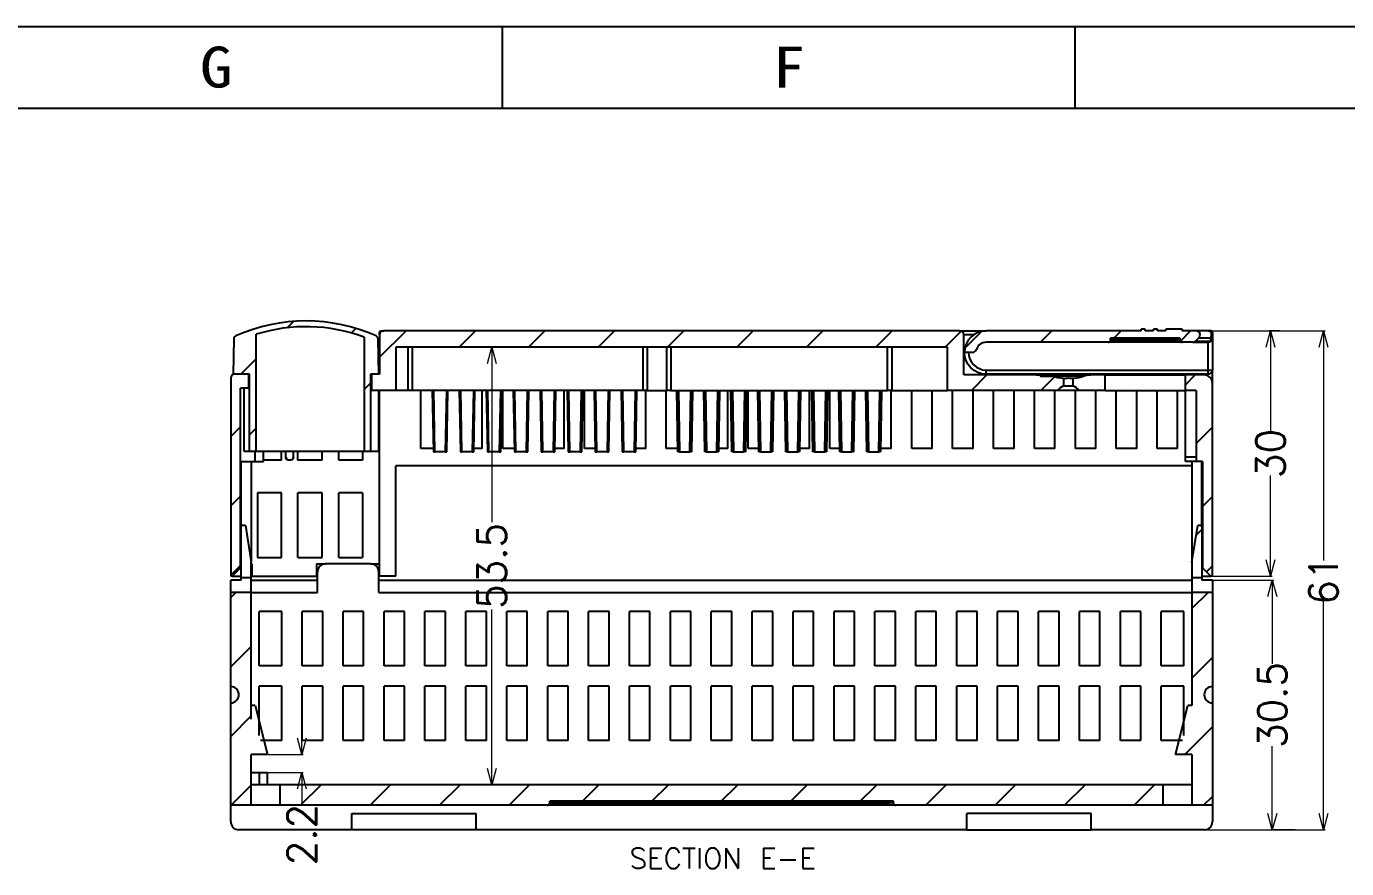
# Model space of a CAD drawing. Header units: millimetres. Extents: x 962 to 1853, y 401 to 821.
# Drawn here: x 1375.2 to 1536.5, y 717.8 to 820.8 of the extents above; entities that cross this region are included whole.
import ezdxf
from ezdxf.enums import TextEntityAlignment as Align

# ---------------------------------------------------------------- set-up
doc = ezdxf.new("R2010")
doc.units = ezdxf.units.MM
for name, color, linetype, true_color in [('1', 7, 'Continuous', 0xffffff), ('3', 7, 'Continuous', 0xffffff), ('4', 7, 'Continuous', 0xffffff), ('5', 7, 'Continuous', 0xffffff), ('6', 7, 'Continuous', 0xffffff), ('8', 7, 'Continuous', 0xffffff), ('9', 7, 'Continuous', 0xffffff)]:
    doc.layers.add(name, color=color, linetype=linetype, true_color=true_color)
doc.layers.add('hatch', color=56, linetype='Continuous', lineweight=9)
doc.styles.get("Standard").update_dxf_attribs({"font": 'txt', "bigfont": 'gbcbig.shx'})
doc.styles.add('TEXTSTYLE_0', font='txt', dxfattribs={"width": 0.8})
doc.dimstyles.get("Standard").update_dxf_attribs({"dimtxt": 3.5, "dimasz": 2, "dimexe": 0.18, "dimexo": 0.0625, "dimgap": 0.09, "dimtad": 0, "dimdsep": 46, "dimtxsty": 'Standard', "dimblk": 'OPEN30', "dimcen": 0.09, "dimclrd": 3, "dimclre": 3, "dimclrt": 6, "dimazin": 2, "dimtfac": 1, "dimtofl": 0, "dimtmove": 0, "dimatfit": 3, "dimldrblk": 'OPEN30', "dimfxl": 1, "dimtolj": 1, "dimtzin": 0, "dimlwd": 0, "dimlwe": 0, "dimarcsym": 0})

# ---------------------------------------------------------------- blocks, each defined once
blk = doc.blocks.new('_Open30')
at = {"color": 0, "linetype": 'ByBlock', "lineweight": -2}
for p, q in [((-1, 0.268), (0, 0)), ((0, 0), (-1, -0.268)), ((0, 0), (-1, 0))]:
    blk.add_line(p, q, dxfattribs=at)
blk = doc.blocks.new('*D92')
at = {"color": 3, "lineweight": 0}
for p, q in [((1518.93, 783.58), (1533.91, 783.58)), ((1533.73, 781.58), (1533.73, 755.5)), ((1533.73, 724.58), (1533.73, 750.66)), ((1517.61, 722.58), (1533.91, 722.58))]:
    blk.add_line(p, q, dxfattribs=at)
at = {"layer": 'Defpoints', "color": 0}
for p in [(1518.87, 783.58), (1533.73, 783.58), (1517.55, 722.58)]:
    blk.add_point(p, dxfattribs=at)
at = {"color": 3, "lineweight": 0, "xscale": 2, "yscale": 2, "zscale": 2}
for p, rotation in [((1533.73, 783.58), 90), ((1533.73, 722.58), 270)]:
    blk.add_blockref('_Open30', p, dxfattribs=dict(at, rotation=rotation))
at = {"color": 6, "insert": (1533.73, 753.08), "char_height": 3.5, "attachment_point": 5, "rotation": 90}
blk.add_mtext('\\A1;61', dxfattribs=at)
blk = doc.blocks.new('*D93')
at = {"color": 3, "lineweight": 0}
for p, q in [((1528.37, 783.58), (1527.07, 783.58)), ((1527.25, 781.58), (1527.25, 771.3)), ((1527.25, 755.58), (1527.25, 765.87)), ((1520.2, 753.58), (1527.43, 753.58))]:
    blk.add_line(p, q, dxfattribs=at)
at = {"layer": 'Defpoints', "color": 0}
for p in [(1527.25, 783.58), (1528.43, 783.58), (1520.14, 753.58)]:
    blk.add_point(p, dxfattribs=at)
at = {"color": 3, "lineweight": 0, "xscale": 2, "yscale": 2, "zscale": 2}
for p, rotation in [((1527.25, 783.58), 90), ((1527.25, 753.58), 270)]:
    blk.add_blockref('_Open30', p, dxfattribs=dict(at, rotation=rotation))
at = {"color": 6, "insert": (1527.25, 768.58), "char_height": 3.5, "attachment_point": 5, "rotation": 90}
blk.add_mtext('\\A1;30', dxfattribs=at)
blk = doc.blocks.new('*D94')
at = {"color": 3, "lineweight": 0}
for p, q in [((1520.2, 753.08), (1527.64, 753.08)), ((1527.46, 751.08), (1527.46, 742.88)), ((1527.46, 724.58), (1527.46, 732.78)), ((1530.24, 722.58), (1527.28, 722.58))]:
    blk.add_line(p, q, dxfattribs=at)
at = {"layer": 'Defpoints', "color": 0}
for p in [(1520.14, 753.08), (1527.46, 722.58), (1530.3, 722.58)]:
    blk.add_point(p, dxfattribs=at)
at = {"color": 3, "lineweight": 0, "xscale": 2, "yscale": 2, "zscale": 2}
for p, rotation in [((1527.46, 753.08), 90), ((1527.46, 722.58), 270)]:
    blk.add_blockref('_Open30', p, dxfattribs=dict(at, rotation=rotation))
at = {"color": 6, "insert": (1527.46, 737.83), "char_height": 3.5, "attachment_point": 5, "rotation": 90}
blk.add_mtext('\\A1;30.5', dxfattribs=at)
blk = doc.blocks.new('*D95')
at = {"color": 3, "lineweight": 0}
for p, q in [((1408.82, 733.78), (1408.82, 735.78)), ((1404.7, 731.78), (1409, 731.78)), ((1404.7, 729.58), (1409, 729.58)), ((1408.82, 727.58), (1408.82, 725.58))]:
    blk.add_line(p, q, dxfattribs=at)
at = {"layer": 'Defpoints', "color": 0}
for p in [(1404.64, 731.78), (1404.64, 729.58), (1408.82, 729.58)]:
    blk.add_point(p, dxfattribs=at)
at = {"color": 3, "lineweight": 0, "xscale": 2, "yscale": 2, "zscale": 2}
for p, rotation in [((1408.82, 731.78), 270), ((1408.82, 729.58), 90)]:
    blk.add_blockref('_Open30', p, dxfattribs=dict(at, rotation=rotation))
at = {"color": 6, "insert": (1408.82, 721.99), "char_height": 3.5, "attachment_point": 5, "rotation": 90}
blk.add_mtext('\\A1;2.2', dxfattribs=at)
blk = doc.blocks.new('*D146')
at = {"color": 3, "lineweight": 0}
for p, q in [((1430.4, 781.58), (1432.25, 781.58)), ((1432.07, 779.58), (1432.07, 760.17)), ((1432.07, 730.08), (1432.07, 749.49)), ((1430.4, 728.08), (1432.25, 728.08))]:
    blk.add_line(p, q, dxfattribs=at)
at = {"layer": 'Defpoints', "color": 0}
for p in [(1430.34, 781.58), (1432.07, 781.58), (1430.34, 728.08)]:
    blk.add_point(p, dxfattribs=at)
at = {"color": 3, "lineweight": 0, "xscale": 2, "yscale": 2, "zscale": 2}
for p, rotation in [((1432.07, 781.58), 90), ((1432.07, 728.08), 270)]:
    blk.add_blockref('_Open30', p, dxfattribs=dict(at, rotation=rotation))
at = {"color": 6, "insert": (1432.07, 754.83), "char_height": 3.5, "attachment_point": 5, "rotation": 90}
blk.add_mtext('\\A1;53.5', dxfattribs=at)
blk = doc.blocks.new('SUN_6HWZ35TKK40GSGJE8VEUYAXIAKM')
at = {"color": 7, "linetype": 'Continuous'}
for p, q in [((-594, 420), (0, 420)), ((-420, 410), (-420, 420)), ((-350, 410), (-350, 420)), ((-584, 410), (-10, 410))]:
    blk.add_line(p, q, dxfattribs=at)
at = {"color": 2, "linetype": 'Continuous', "style": 'TEXTSTYLE_0', "width": 1.2}
for s, p, p2 in [('G', (-456.99, 412.53), (-452.99, 412.53)), ('F', (-386.99, 412.53), (-382.99, 412.53))]:
    blk.add_text(s, height=5, dxfattribs=at).set_placement(p, p2, align=Align.FIT)

msp = doc.modelspace()

# ---------------------------------------------------------------- linework, layer by layer
at = {"color": 7}
for p, q in [((1407.031, 783.95), (1407.807, 784.725)), ((1414.883, 783.314), (1415.448, 783.878)), ((1418.336, 780.347), (1421.573, 783.581)), ((1428.06, 781.581), (1430.062, 783.581)), ((1436.55, 781.581), (1438.552, 783.581)), ((1445.039, 781.581), (1447.041, 783.581)), ((1453.529, 781.581), (1455.531, 783.581)), ((1462.018, 781.581), (1464.02, 783.581)), ((1470.508, 781.581), (1472.51, 783.581)), ((1478.997, 781.581), (1480.999, 783.581)), ((1487.487, 781.581), (1489.444, 783.535)), ((1489.887, 781.451), (1491.968, 783.53)), ((1499.107, 782.181), (1500.509, 783.581)), ((1508.088, 782.671), (1508.998, 783.581)), ((1516.23, 782.324), (1517.555, 783.648)), ((1401.356, 778.281), (1403.236, 780.159)), ((1490.671, 776.281), (1492.573, 778.181)), ((1499.161, 776.281), (1500.845, 777.964)), ((1516.836, 776.976), (1518.042, 778.181)), ((1416.436, 776.384), (1417.236, 777.183)), ((1400.194, 770.705), (1401.336, 771.845)), ((1402.436, 770.879), (1403.236, 771.678)), ((1518.136, 769.794), (1520.136, 771.792)), ((1400.264, 762.293), (1401.336, 763.364)), ((1518.936, 762.112), (1520.136, 763.311)), ((1518.153, 758.608), (1518.836, 759.289)), ((1400.333, 753.881), (1401.336, 754.883)), ((1519.454, 754.149), (1520.136, 754.83)), ((1402.557, 753.381), (1402.636, 753.459)), ((1400.136, 750.962), (1400.755, 751.581)), ((1517.636, 749.61), (1519.609, 751.581)), ((1400.136, 742.481), (1402.636, 744.978)), ((1517.636, 741.129), (1520.136, 743.626)), ((1400.136, 733.999), (1402.636, 736.497)), ((1516.768, 731.781), (1520.136, 735.145)), ((1400.198, 725.581), (1402.636, 728.016)), ((1408.687, 725.581), (1411.19, 728.081)), ((1417.177, 725.581), (1419.679, 728.081)), ((1425.667, 725.581), (1428.169, 728.081)), ((1434.156, 725.581), (1436.659, 728.081)), ((1443.127, 726.062), (1445.148, 728.081)), ((1451.576, 726.021), (1453.638, 728.081)), ((1460.026, 725.981), (1462.127, 728.081)), ((1468.475, 725.941), (1470.617, 728.081)), ((1476.924, 725.901), (1479.106, 728.081)), ((1485.093, 725.581), (1487.596, 728.081)), ((1493.583, 725.581), (1496.085, 728.081)), ((1502.072, 725.581), (1504.575, 728.081)), ((1510.562, 725.581), (1513.064, 728.081)), ((1519.051, 725.581), (1520.136, 726.664))]:
    msp.add_line(p, q, dxfattribs=at)
at = {"layer": '1', "color": 172}
for p, q in [((1499.774, 778.181), (1499.774, 778.181)), ((1500.604, 778.03), (1500.607, 778.032)), ((1504.467, 778.03), (1504.467, 778.03)), ((1505.297, 778.181), (1505.297, 778.181))]:
    msp.add_line(p, q, dxfattribs=at)
at = {"layer": '3', "color": 163}
for p, q in [((1424.776, 776.28), (1424.907, 768.781)), ((1425.107, 768.781), (1424.976, 776.28)), ((1426.496, 776.28), (1426.365, 768.781)), ((1426.565, 768.781), (1426.696, 776.28)), ((1428.076, 776.28), (1428.207, 768.781)), ((1428.407, 768.781), (1428.276, 776.28)), ((1429.796, 776.28), (1429.665, 768.781)), ((1429.865, 768.781), (1429.996, 776.28)), ((1431.376, 776.28), (1431.507, 768.781)), ((1431.707, 768.781), (1431.576, 776.28)), ((1433.096, 776.28), (1432.965, 768.781)), ((1433.165, 768.781), (1433.296, 776.28)), ((1434.676, 776.28), (1434.807, 768.781)), ((1435.007, 768.781), (1434.876, 776.28)), ((1436.396, 776.28), (1436.265, 768.781)), ((1436.465, 768.781), (1436.596, 776.28)), ((1437.976, 776.28), (1438.107, 768.781)), ((1438.307, 768.781), (1438.176, 776.28)), ((1439.696, 776.28), (1439.565, 768.781)), ((1439.765, 768.781), (1439.896, 776.28)), ((1441.276, 776.28), (1441.407, 768.781)), ((1441.607, 768.781), (1441.476, 776.28)), ((1442.996, 776.28), (1442.865, 768.781)), ((1443.065, 768.781), (1443.196, 776.28)), ((1444.576, 776.28), (1444.707, 768.781)), ((1444.907, 768.781), (1444.776, 776.28)), ((1446.296, 776.28), (1446.165, 768.781)), ((1446.365, 768.781), (1446.496, 776.28)), ((1447.876, 776.28), (1448.007, 768.781)), ((1448.207, 768.781), (1448.076, 776.28)), ((1449.596, 776.28), (1449.465, 768.781)), ((1449.665, 768.781), (1449.796, 776.28)), ((1424.907, 768.781), (1425.107, 768.781)), ((1426.365, 768.781), (1425.107, 768.781)), ((1426.365, 768.781), (1426.565, 768.781)), ((1428.207, 768.781), (1428.407, 768.781)), ((1429.665, 768.781), (1428.407, 768.781)), ((1429.665, 768.781), (1429.865, 768.781)), ((1431.507, 768.781), (1431.707, 768.781)), ((1432.965, 768.781), (1431.707, 768.781)), ((1432.965, 768.781), (1433.165, 768.781)), ((1434.807, 768.781), (1435.007, 768.781)), ((1436.265, 768.781), (1435.007, 768.781)), ((1436.265, 768.781), (1436.465, 768.781)), ((1438.107, 768.781), (1438.307, 768.781)), ((1439.565, 768.781), (1438.307, 768.781)), ((1439.565, 768.781), (1439.765, 768.781)), ((1441.407, 768.781), (1441.607, 768.781)), ((1442.865, 768.781), (1441.607, 768.781)), ((1442.865, 768.781), (1443.065, 768.781)), ((1444.707, 768.781), (1444.907, 768.781)), ((1446.165, 768.781), (1444.907, 768.781)), ((1446.165, 768.781), (1446.365, 768.781)), ((1448.007, 768.781), (1448.207, 768.781)), ((1449.465, 768.781), (1448.207, 768.781)), ((1449.465, 768.781), (1449.665, 768.781))]:
    msp.add_line(p, q, dxfattribs=at)
at = {"layer": '3', "color": 7}
for p, q in [((1454.807, 768.781), (1454.676, 776.28)), ((1454.876, 776.28), (1455.007, 768.781)), ((1456.265, 768.781), (1456.396, 776.28)), ((1456.596, 776.28), (1456.465, 768.781)), ((1458.107, 768.781), (1457.976, 776.28)), ((1458.176, 776.28), (1458.307, 768.781)), ((1459.565, 768.781), (1459.696, 776.28)), ((1459.896, 776.28), (1459.765, 768.781)), ((1461.407, 768.781), (1461.276, 776.28)), ((1461.476, 776.28), (1461.607, 768.781)), ((1462.865, 768.781), (1462.996, 776.28)), ((1463.196, 776.28), (1463.065, 768.781)), ((1464.707, 768.781), (1464.576, 776.28)), ((1464.776, 776.28), (1464.907, 768.781)), ((1466.165, 768.781), (1466.296, 776.28)), ((1466.496, 776.28), (1466.365, 768.781)), ((1468.007, 768.781), (1467.876, 776.28)), ((1468.076, 776.28), (1468.207, 768.781)), ((1469.465, 768.781), (1469.596, 776.28)), ((1469.796, 776.28), (1469.665, 768.781)), ((1471.307, 768.781), (1471.176, 776.28)), ((1471.376, 776.28), (1471.507, 768.781)), ((1472.765, 768.781), (1472.896, 776.28)), ((1473.096, 776.28), (1472.965, 768.781)), ((1474.607, 768.781), (1474.476, 776.28)), ((1474.676, 776.28), (1474.807, 768.781)), ((1476.065, 768.781), (1476.196, 776.28)), ((1476.396, 776.28), (1476.265, 768.781)), ((1477.907, 768.781), (1477.776, 776.28)), ((1477.976, 776.28), (1478.107, 768.781)), ((1479.365, 768.781), (1479.496, 776.28)), ((1479.696, 776.28), (1479.565, 768.781)), ((1455.007, 768.781), (1454.807, 768.781)), ((1455.007, 768.781), (1456.265, 768.781)), ((1456.465, 768.781), (1456.265, 768.781)), ((1458.307, 768.781), (1458.107, 768.781)), ((1458.307, 768.781), (1459.565, 768.781)), ((1459.765, 768.781), (1459.565, 768.781)), ((1461.607, 768.781), (1461.407, 768.781)), ((1461.607, 768.781), (1462.865, 768.781)), ((1463.065, 768.781), (1462.865, 768.781)), ((1464.907, 768.781), (1464.707, 768.781)), ((1464.907, 768.781), (1466.165, 768.781)), ((1466.365, 768.781), (1466.165, 768.781)), ((1468.207, 768.781), (1468.007, 768.781)), ((1468.207, 768.781), (1469.465, 768.781)), ((1469.665, 768.781), (1469.465, 768.781)), ((1471.507, 768.781), (1471.307, 768.781)), ((1471.507, 768.781), (1472.765, 768.781)), ((1472.965, 768.781), (1472.765, 768.781)), ((1474.807, 768.781), (1474.607, 768.781)), ((1474.807, 768.781), (1476.065, 768.781)), ((1476.265, 768.781), (1476.065, 768.781)), ((1478.107, 768.781), (1477.907, 768.781)), ((1478.107, 768.781), (1479.365, 768.781)), ((1479.565, 768.781), (1479.365, 768.781))]:
    msp.add_line(p, q, dxfattribs=at)
at = {"layer": '4', "color": 251}
for p, q in [((1403.236, 768.881), (1403.236, 783.15)), ((1416.436, 782.808), (1416.436, 768.881)), ((1400.511, 782.6), (1400.436, 778.281)), ((1418.236, 778.281), (1418.16, 782.6)), ((1402.436, 778.281), (1400.436, 778.281)), ((1402.436, 768.881), (1402.436, 778.281)), ((1417.236, 778.281), (1417.236, 768.881)), ((1418.236, 778.281), (1417.236, 778.281)), ((1401.736, 776.581), (1401.736, 768.881)), ((1418.236, 768.881), (1418.236, 776.281)), ((1401.736, 768.881), (1402.436, 768.881)), ((1402.436, 768.881), (1403.236, 768.881)), ((1403.236, 768.881), (1416.436, 768.881)), ((1416.436, 768.881), (1417.236, 768.881)), ((1417.236, 768.881), (1418.236, 768.881))]:
    msp.add_line(p, q, dxfattribs=at)
for centre, radius, start, end in [((1409.336, 763.631), 21.15, 66.04576, 113.95424), ((1400.911, 782.593), 0.4, 113.95424, 179), ((1409.336, 763.631), 20.45, 69.68457, 107.35484), ((1417.76, 782.593), 0.4, 1, 66.04576)]:
    msp.add_arc(centre, radius, start, end, dxfattribs=at)
at = {"layer": '5', "color": 23}
for p, q in [((1418.436, 783.381), (1418.336, 783.381)), ((1418.336, 783.081), (1418.336, 783.381)), ((1418.536, 783.581), (1418.836, 783.581)), ((1519.936, 783.581), (1519.636, 783.581)), ((1520.136, 783.381), (1520.036, 783.381)), ((1520.136, 783.381), (1520.136, 783.086))]:
    msp.add_line(p, q, dxfattribs=at)
at = {"layer": '5', "color": 23, "extrusion": (0, 0, -1)}
msp.add_arc((-1418.536, 783.381), 0.2, 0, 90, dxfattribs=at)
at = {"layer": '5', "color": 23}
msp.add_arc((1519.936, 783.381), 0.2, 0, 90, dxfattribs=at)
at = {"layer": '6', "color": 43}
for p, q in [((1511.436, 783.581), (1492.486, 783.581)), ((1516.186, 782.681), (1507.686, 782.681)), ((1507.686, 782.481), (1507.686, 782.681)), ((1507.986, 782.681), (1507.986, 782.481)), ((1511.936, 783.781), (1511.436, 783.781)), ((1511.436, 783.581), (1511.436, 783.781)), ((1511.936, 783.581), (1511.936, 783.781)), ((1512.936, 783.581), (1511.936, 783.581)), ((1512.936, 783.581), (1512.936, 783.781)), ((1513.436, 783.781), (1512.936, 783.781)), ((1513.436, 783.581), (1513.436, 783.781)), ((1514.436, 783.581), (1513.436, 783.581)), ((1514.436, 783.581), (1514.436, 783.781)), ((1516.436, 783.781), (1514.436, 783.781)), ((1515.886, 782.481), (1515.886, 782.681)), ((1516.186, 782.481), (1516.186, 782.681)), ((1516.436, 783.781), (1516.436, 783.581)), ((1518.129, 783.581), (1516.436, 783.581)), ((1518.482, 782.727), (1518.082, 782.327)), ((1519.606, 783.581), (1518.129, 783.581)), ((1518.482, 782.727), (1519.914, 782.727)), ((1519.636, 783.581), (1519.606, 783.581)), ((1520.136, 783.081), (1520.077, 783.081)), ((1520.136, 783.081), (1520.136, 783.022)), ((1520.136, 782.681), (1520.136, 778.781)), ((1507.386, 782.181), (1492.486, 782.181)), ((1507.986, 782.181), (1507.386, 782.181)), ((1507.686, 782.481), (1507.986, 782.481)), ((1507.986, 782.181), (1507.986, 782.481)), ((1507.986, 782.481), (1515.886, 782.481)), ((1515.886, 782.181), (1507.986, 782.181)), ((1516.186, 782.481), (1515.886, 782.481)), ((1515.886, 782.181), (1515.886, 782.481)), ((1516.486, 782.181), (1515.886, 782.181)), ((1517.729, 782.181), (1516.486, 782.181)), ((1517.729, 782.181), (1519.636, 782.181)), ((1518.082, 782.327), (1519.932, 782.327)), ((1519.636, 778.781), (1519.636, 782.181)), ((1490.809, 780.931), (1489.836, 780.931)), ((1492.486, 778.281), (1492.486, 778.781)), ((1492.486, 778.781), (1519.636, 778.781)), ((1519.636, 778.281), (1492.486, 778.281)), ((1519.636, 778.281), (1519.636, 778.781)), ((1519.636, 778.781), (1520.136, 778.781))]:
    msp.add_line(p, q, dxfattribs=at)
for centre, radius, start, end in [((1492.486, 780.931), 2.65, 90, 180), ((1518.129, 783.081), 0.5, 315, 90), ((1490.809, 781.431), 0.5, 270, 343.39845), ((1492.486, 780.931), 1.25, 90, 163.39845), ((1507.386, 782.481), 0.3, 270, 0), ((1516.486, 782.481), 0.3, 180, 270), ((1517.729, 782.681), 0.5, 270, 315), ((1492.486, 780.931), 2.15, 180, 270), ((1519.636, 778.781), 0.5, 270, 0)]:
    msp.add_arc(centre, radius, start, end, dxfattribs=at)
at = {"layer": '6', "color": 43, "extrusion": (0, 0, -1)}
for centre, radius, start, end in [((-1519.636, 783.081), 0.5, 90, 180), ((-1519.636, 782.681), 0.5, 180.00001, 270), ((-1492.486, 780.931), 2.65, 270, 0)]:
    msp.add_arc(centre, radius, start, end, dxfattribs=at)
at = {"layer": '6', "color": 43}
for centre, major_axis, ratio, start_param, end_param in [((1519.606, 783.081), (0, 0.5), 0.869683, 3.9269908, 6.2831853), ((1519.606, 783.081), (0, 0.5), 0.9414912, 4.712389, 6.2831853), ((1519.606, 783.081), (0.227, 0.446), 0.927926, 4.3536577, 5.1537837), ((1519.636, 782.681), (0, 0.5), 0.8375609, 3.1415927, 3.9270767)]:
    msp.add_ellipse(centre, major_axis=major_axis, ratio=ratio, start_param=start_param, end_param=end_param, dxfattribs=at)
for points, knots in [([(1519.941, 782.668), (1519.941, 782.673), (1519.941, 782.682), (1519.939, 782.694), (1519.935, 782.706), (1519.927, 782.718), (1519.918, 782.724), (1519.914, 782.727)], [0, 0, 0, 0, 0.1699735, 0.3365561, 0.500569, 0.7532685, 1, 1, 1, 1]), ([(1519.93, 782.33), (1519.993, 782.369), (1520.045, 782.422), (1520.117, 782.544), (1520.136, 782.612), (1520.136, 782.681)], [0, 0, 0, 0, 0.5, 0.5, 1, 1, 1, 1]), ([(1520.077, 783.081), (1520.082, 783.079), (1520.093, 783.076), (1520.106, 783.07), (1520.117, 783.063), (1520.125, 783.054), (1520.131, 783.045), (1520.135, 783.034), (1520.135, 783.026), (1520.136, 783.021)], [0, 0, 0, 0, 0.1385703, 0.2784377, 0.4196838, 0.5623876, 0.7066258, 0.8524727, 1, 1, 1, 1])]:
    msp.add_open_spline(points, degree=3, knots=knots, dxfattribs=at)
msp.add_rational_spline([(1519.941, 782.668), (1520.136, 782.802), (1520.136, 783.022)], [1, 0.897208948348, 1], degree=2, dxfattribs=at)
for points, degree in [([(1520.136, 783.022), (1520.136, 782.86), (1520.136, 782.681)], 2), ([(1519.932, 782.327), (1519.935, 782.441), (1519.938, 782.554), (1519.941, 782.668)], 3)]:
    msp.add_open_spline(points, degree=degree, dxfattribs=at)
at = {"layer": '8', "color": 163}
for p, q in [((1418.336, 783.081), (1418.336, 778.281)), ((1489.236, 783.581), (1418.836, 783.581)), ((1489.236, 783.581), (1492.486, 783.581)), ((1489.736, 778.181), (1489.736, 783.081)), ((1490.937, 783.081), (1489.736, 783.081)), ((1520.136, 782.725), (1520.136, 783.017)), ((1420.336, 781.581), (1420.336, 776.281)), ((1487.736, 781.581), (1420.336, 781.581)), ((1421.836, 776.281), (1421.836, 781.581)), ((1422.336, 781.581), (1422.336, 776.281)), ((1450.536, 776.281), (1450.536, 781.581)), ((1451.036, 781.581), (1451.036, 776.281)), ((1453.436, 776.281), (1453.436, 781.581)), ((1453.936, 781.581), (1453.936, 776.281)), ((1480.436, 776.281), (1480.436, 781.581)), ((1480.936, 781.581), (1480.936, 776.281)), ((1487.736, 776.281), (1487.736, 781.581)), ((1402.336, 778.281), (1400.636, 778.281)), ((1402.336, 776.581), (1402.336, 778.281)), ((1418.336, 778.281), (1417.336, 778.281)), ((1417.336, 778.281), (1417.336, 776.281)), ((1499.774, 778.181), (1489.736, 778.181)), ((1491.71, 778.397), (1491.702, 778.181)), ((1493.566, 778.281), (1493.569, 778.181)), ((1507.036, 778.181), (1505.297, 778.181)), ((1507.036, 776.281), (1507.036, 778.181)), ((1507.036, 778.181), (1516.836, 778.181)), ((1513.031, 778.281), (1513.027, 778.181)), ((1514.241, 778.281), (1514.244, 778.181)), ((1519.136, 778.181), (1516.836, 778.181)), ((1516.836, 776.281), (1516.836, 778.181)), ((1520.136, 777.181), (1520.136, 778.781)), ((1400.136, 777.781), (1400.136, 753.581)), ((1402.336, 776.581), (1401.336, 776.581)), ((1401.336, 754.581), (1401.336, 776.581)), ((1420.336, 776.281), (1417.336, 776.281)), ((1418.336, 753.581), (1418.336, 776.281)), ((1421.836, 776.281), (1420.336, 776.281)), ((1422.336, 776.281), (1421.836, 776.281)), ((1450.536, 776.281), (1422.336, 776.281)), ((1423.386, 769.179), (1423.386, 776.28)), ((1430.886, 769.179), (1430.886, 776.28)), ((1433.386, 769.179), (1433.386, 776.28)), ((1440.886, 769.179), (1440.886, 776.28)), ((1443.386, 769.179), (1443.386, 776.28)), ((1451.036, 776.281), (1450.536, 776.281)), ((1450.886, 769.179), (1450.886, 776.28)), ((1451.036, 776.281), (1453.436, 776.281)), ((1453.386, 769.179), (1453.386, 776.28)), ((1453.936, 776.281), (1453.436, 776.281)), ((1453.936, 776.281), (1480.436, 776.281)), ((1460.886, 769.179), (1460.886, 776.28)), ((1463.386, 769.179), (1463.386, 776.28)), ((1470.886, 769.179), (1470.886, 776.28)), ((1473.386, 769.179), (1473.386, 776.28)), ((1480.936, 776.281), (1480.436, 776.281)), ((1480.886, 769.179), (1480.886, 776.28)), ((1480.936, 776.281), (1487.736, 776.281)), ((1483.386, 769.179), (1483.386, 776.28)), ((1485.886, 769.179), (1485.886, 776.28)), ((1501.178, 776.281), (1487.736, 776.281)), ((1488.386, 769.179), (1488.386, 776.28)), ((1490.886, 769.179), (1490.886, 776.28)), ((1493.386, 769.179), (1493.386, 776.28)), ((1495.886, 769.179), (1495.886, 776.28)), ((1498.386, 769.179), (1498.386, 776.28)), ((1500.886, 769.179), (1500.886, 776.28)), ((1503.893, 776.281), (1501.17, 776.281)), ((1501.936, 777.741), (1501.936, 776.856)), ((1501.936, 776.856), (1503.147, 776.856)), ((1503.136, 776.856), (1503.136, 777.741)), ((1503.386, 769.179), (1503.386, 776.28)), ((1507.036, 776.281), (1503.893, 776.281)), ((1505.886, 769.179), (1505.886, 776.28)), ((1507.036, 776.281), (1516.836, 776.281)), ((1508.386, 769.179), (1508.386, 776.28)), ((1510.886, 769.179), (1510.886, 776.28)), ((1513.386, 769.179), (1513.386, 776.28)), ((1515.886, 769.179), (1515.886, 776.28)), ((1516.836, 768.17), (1516.836, 776.281)), ((1518.136, 776.281), (1516.836, 776.281)), ((1518.136, 776.281), (1518.136, 767.581)), ((1520.136, 753.581), (1520.136, 777.181)), ((1403.136, 767.581), (1403.136, 768.881)), ((1404.136, 767.581), (1404.136, 768.881)), ((1406.336, 767.78), (1406.336, 768.881)), ((1406.878, 768.11), (1406.865, 768.881)), ((1407.793, 768.11), (1407.807, 768.881)), ((1408.336, 767.78), (1408.336, 768.881)), ((1411.336, 767.78), (1411.336, 768.881)), ((1413.336, 767.78), (1413.336, 768.881)), ((1416.266, 768.881), (1416.266, 767.78)), ((1424.9, 769.179), (1423.386, 769.179)), ((1430.886, 769.179), (1429.872, 769.179)), ((1434.8, 769.179), (1433.386, 769.179)), ((1440.886, 769.179), (1439.772, 769.179)), ((1444.7, 769.179), (1443.386, 769.179)), ((1450.886, 769.179), (1449.672, 769.179)), ((1454.8, 769.179), (1453.386, 769.179)), ((1460.886, 769.179), (1459.772, 769.179)), ((1464.7, 769.179), (1463.386, 769.179)), ((1470.886, 769.179), (1469.672, 769.179)), ((1474.6, 769.179), (1473.386, 769.179)), ((1480.886, 769.179), (1479.572, 769.179)), ((1485.886, 769.179), (1483.386, 769.179)), ((1490.886, 769.179), (1488.386, 769.179)), ((1495.886, 769.179), (1493.386, 769.179)), ((1500.886, 769.179), (1498.386, 769.179)), ((1505.886, 769.179), (1503.386, 769.179)), ((1510.886, 769.179), (1508.386, 769.179)), ((1515.886, 769.179), (1513.386, 769.179)), ((1516.836, 768.17), (1518.136, 768.17)), ((1516.836, 767.581), (1516.836, 768.17)), ((1401.336, 767.581), (1401.436, 767.581)), ((1402.636, 767.581), (1403.136, 767.581)), ((1403.136, 767.581), (1404.136, 767.581)), ((1406.336, 767.78), (1404.136, 767.78)), ((1406.879, 768.075), (1406.878, 768.11)), ((1407.178, 767.815), (1407.179, 767.78)), ((1407.178, 767.815), (1407.493, 767.815)), ((1407.493, 767.78), (1407.179, 767.78)), ((1407.493, 767.78), (1407.493, 767.815)), ((1407.793, 768.11), (1407.793, 768.075)), ((1411.336, 767.78), (1408.336, 767.78)), ((1416.266, 767.78), (1413.336, 767.78)), ((1517.635, 767.081), (1420.336, 767.081)), ((1420.336, 753.581), (1420.336, 767.081)), ((1517.636, 767.581), (1516.836, 767.581)), ((1518.936, 767.581), (1518.136, 767.581)), ((1518.936, 767.581), (1518.936, 754.581)), ((1403.406, 763.78), (1403.406, 755.85)), ((1406.336, 763.78), (1403.406, 763.78)), ((1406.336, 755.85), (1406.336, 763.78)), ((1411.336, 763.78), (1408.336, 763.78)), ((1408.336, 755.85), (1408.336, 763.78)), ((1411.336, 755.85), (1411.336, 763.78)), ((1416.266, 763.78), (1413.336, 763.78)), ((1413.336, 755.85), (1413.336, 763.78)), ((1416.266, 763.78), (1416.266, 755.85)), ((1403.406, 755.85), (1406.336, 755.85)), ((1408.336, 755.85), (1411.336, 755.85)), ((1413.336, 755.85), (1416.266, 755.85)), ((1400.336, 753.581), (1401.336, 754.581)), ((1401.436, 755.081), (1401.336, 755.081)), ((1402.636, 755.081), (1402.736, 755.081)), ((1402.736, 755.081), (1402.736, 753.581)), ((1410.636, 755.081), (1411.736, 755.081)), ((1410.636, 755.081), (1410.636, 753.581)), ((1417.236, 755.081), (1418.336, 755.081)), ((1518.836, 755.081), (1518.936, 755.081)), ((1518.936, 754.581), (1519.936, 753.581)), ((1400.336, 753.581), (1400.136, 753.581)), ((1400.336, 753.581), (1401.436, 753.581)), ((1402.636, 753.581), (1402.736, 753.581)), ((1402.736, 753.581), (1410.636, 753.581)), ((1410.636, 753.581), (1410.736, 753.581)), ((1418.236, 753.581), (1418.336, 753.581)), ((1420.336, 753.581), (1418.336, 753.581)), ((1518.836, 753.581), (1519.936, 753.581)), ((1520.136, 753.581), (1519.936, 753.581))]:
    msp.add_line(p, q, dxfattribs=at)
for centre, radius, start, end in [((1418.836, 783.081), 0.5, 90, 180), ((1489.236, 783.081), 0.5, 0, 90), ((1400.636, 777.781), 0.5, 90, 180), ((1519.136, 777.181), 1, 0, 90)]:
    msp.add_arc(centre, radius, start, end, dxfattribs=at)
for centre, major_axis, start_param, end_param in [((1407.178, 768.116), (0.005, -0.3), 4.712389, 6.2657426), ((1407.493, 768.116), (-0.005, -0.3), 0.0174427, 1.5707963)]:
    msp.add_ellipse(centre, major_axis=major_axis, ratio=0.9993906, start_param=start_param, end_param=end_param, dxfattribs=at)
at = {"layer": '8', "color": 163, "extrusion": (0, 0, -1)}
for centre, major_axis, start_param, end_param in [((1407.179, 768.081), (0.005, -0.3), 0.0174427, 1.5707963), ((1407.493, 768.081), (-0.005, -0.3), 4.712389, 6.2657426)]:
    msp.add_ellipse(centre, major_axis=major_axis, ratio=0.9993906, start_param=start_param, end_param=end_param, dxfattribs=at)
at = {"layer": '8', "color": 163}
for points, knots in [([(1499.149, 778.181), (1499.014, 778.181), (1498.787, 778.181), (1498.588, 778.181), (1498.547, 778.181), (1498.65, 778.181), (1498.806, 778.181), (1499.011, 778.181), (1499.258, 778.181), (1499.58, 778.181), (1499.942, 778.181), (1500.497, 778.181), (1501.2, 778.181), (1501.954, 778.181), (1502.73, 778.181), (1503.498, 778.181), (1504.23, 778.181), (1504.827, 778.181), (1505.159, 778.181), (1505.287, 778.181)], [0, 0, 0, 0, 0.0683497, 0.1364378, 0.2044508, 0.2724521, 0.3065232, 0.340465, 0.4086083, 0.4313106, 0.4766573, 0.544849, 0.6128951, 0.6809832, 0.7491239, 0.8171108, 0.885302, 0.9532821, 1, 1, 1, 1]), ([(1504.472, 778.03), (1504.377, 778.03), (1504.153, 778.031), (1503.78, 778.031), (1503.355, 778.031), (1502.917, 778.032), (1502.471, 778.033), (1501.953, 778.031), (1501.372, 778.031), (1500.832, 778.031), (1500.404, 778.029), (1500.073, 778.028), (1499.834, 778.026), (1499.665, 778.025), (1499.55, 778.024), (1499.445, 778.025), (1499.351, 778.025), (1499.272, 778.026), (1499.205, 778.025), (1499.153, 778.024), (1499.119, 778.022), (1499.106, 778.022), (1499.116, 778.022), (1499.163, 778.023), (1499.244, 778.025), (1499.332, 778.025), (1499.41, 778.024), (1499.502, 778.023), (1499.571, 778.023), (1499.608, 778.023)], [0, 0, 0, 0, 0.0374605, 0.0854176, 0.1333425, 0.1816406, 0.2295843, 0.2780214, 0.3500509, 0.4225962, 0.4711272, 0.5190219, 0.5673497, 0.5910573, 0.6151937, 0.6397633, 0.6642782, 0.688236, 0.7117802, 0.7407548, 0.7695548, 0.7982813, 0.8269673, 0.8704761, 0.9133883, 0.9333412, 0.9543637, 0.976538, 1, 1, 1, 1]), ([(1499.812, 778.181), (1499.743, 778.181), (1499.496, 778.181), (1499.283, 778.181), (1499.149, 778.181)], [0, 0, 0, 0, 0.2676537, 1, 1, 1, 1]), ([(1499.608, 778.023), (1499.667, 778.024), (1499.793, 778.025), (1500.007, 778.027), (1500.242, 778.028), (1500.43, 778.029), (1500.538, 778.029), (1500.556, 778.029)], [0, 0, 0, 0, 0.2447237, 0.4825416, 0.7171952, 0.9521982, 1, 1, 1, 1]), ([(1500.607, 778.032), (1500.514, 778.063), (1500.421, 778.091), (1500.326, 778.113), (1500.235, 778.135), (1500.143, 778.152), (1500.051, 778.163), (1499.959, 778.174), (1499.867, 778.181), (1499.774, 778.181)], [0, 0, 0, 0, 0.3448594, 0.3448594, 0.3448594, 0.6734848, 0.6734848, 0.6734848, 1, 1, 1, 1]), ([(1504.248, 778.18), (1504.224, 778.18), (1504.037, 778.179), (1503.651, 778.178), (1503.092, 778.176), (1502.501, 778.172), (1501.903, 778.166), (1501.316, 778.158), (1500.76, 778.148), (1500.411, 778.138), (1500.244, 778.133), (1500.231, 778.133)], [0, 0, 0, 0, 0.0192574, 0.1451968, 0.2772595, 0.4137137, 0.5535521, 0.696171, 0.8409585, 0.9875639, 1, 1, 1, 1]), ([(1505.297, 778.181), (1505.198, 778.181), (1505.1, 778.174), (1505.002, 778.161), (1504.91, 778.148), (1504.819, 778.131), (1504.729, 778.109), (1504.641, 778.087), (1504.553, 778.06), (1504.467, 778.03)], [0, 0, 0, 0, 0.3495912, 0.3495912, 0.3495912, 0.6770443, 0.6770443, 0.6770443, 1, 1, 1, 1]), ([(1502.045, 777.765), (1502.143, 777.784), (1502.253, 777.797), (1502.365, 777.804), (1502.472, 777.81), (1502.584, 777.811), (1502.691, 777.805), (1502.795, 777.799), (1502.898, 777.788), (1502.991, 777.772)], [0.1102549, 0.1102549, 0.1102549, 0.1102549, 0.37120173, 0.37120173, 0.37120173, 0.61925488, 0.61925488, 0.61925488, 0.86106145, 0.86106145, 0.86106145, 0.86106145])]:
    msp.add_open_spline(points, degree=3, knots=knots, dxfattribs=at)
for points, degree in [([(1501.936, 777.741), (1501.482, 777.785), (1501.038, 777.879), (1500.604, 778.03)], 3), ([(1504.467, 778.03), (1504.035, 777.879), (1503.587, 777.784), (1503.136, 777.741)], 3), ([(1401.636, 776.581), (1401.736, 776.561)], 1), ([(1501.936, 776.856), (1501.663, 776.693), (1501.418, 776.487), (1501.178, 776.281)], 3), ([(1501.926, 777.739), (1501.964, 777.748), (1502.004, 777.757), (1502.045, 777.765)], 3), ([(1502.991, 777.772), (1503.045, 777.762), (1503.096, 777.751), (1503.144, 777.739)], 3), ([(1503.893, 776.281), (1503.652, 776.488), (1503.407, 776.693), (1503.136, 776.856)], 3)]:
    msp.add_open_spline(points, degree=degree, dxfattribs=at)
at = {"layer": '9', "color": 132}
for p, q in [((1401.436, 767.581), (1402.636, 767.581)), ((1401.436, 759.781), (1401.436, 767.581)), ((1402.636, 767.581), (1402.636, 755.281)), ((1518.136, 767.581), (1517.636, 767.581)), ((1517.636, 767.581), (1517.636, 755.281)), ((1518.836, 759.781), (1518.836, 767.581)), ((1401.336, 759.45), (1401.436, 759.681)), ((1401.936, 759.781), (1401.436, 759.781)), ((1401.436, 753.381), (1401.436, 759.781)), ((1401.936, 759.781), (1402.636, 755.281)), ((1517.636, 755.281), (1518.336, 759.781)), ((1518.836, 759.781), (1518.336, 759.781)), ((1518.836, 759.781), (1518.836, 753.381)), ((1518.936, 759.45), (1518.836, 759.681)), ((1401.436, 756.681), (1401.336, 756.681)), ((1402.636, 753.381), (1402.636, 755.281)), ((1517.636, 755.281), (1517.636, 753.381)), ((1518.836, 756.681), (1518.936, 756.681)), ((1410.736, 751.581), (1410.736, 754.081)), ((1417.236, 755.081), (1411.736, 755.081)), ((1418.236, 751.581), (1418.236, 754.081)), ((1401.436, 753.081), (1400.136, 753.081)), ((1400.136, 751.581), (1400.136, 753.081)), ((1402.636, 753.381), (1401.436, 753.381)), ((1401.436, 753.081), (1401.436, 753.381)), ((1402.636, 751.581), (1402.636, 753.381)), ((1402.636, 753.081), (1410.736, 753.081)), ((1418.236, 753.081), (1517.636, 753.081)), ((1518.836, 753.381), (1517.636, 753.381)), ((1517.636, 753.381), (1517.636, 751.581)), ((1518.836, 753.381), (1518.836, 753.081)), ((1520.136, 753.081), (1518.836, 753.081)), ((1520.136, 753.081), (1520.136, 751.581)), ((1400.136, 740.081), (1400.136, 751.581)), ((1402.636, 751.581), (1400.136, 751.581)), ((1402.636, 736.081), (1402.636, 751.581)), ((1402.636, 751.581), (1410.736, 751.581)), ((1418.236, 751.581), (1517.636, 751.581)), ((1517.636, 751.581), (1517.636, 737.781)), ((1520.136, 751.581), (1517.636, 751.581)), ((1520.136, 751.581), (1520.136, 740.081)), ((1406.386, 749.281), (1403.635, 749.281)), ((1403.635, 742.631), (1403.635, 749.281)), ((1406.386, 742.631), (1406.386, 749.281)), ((1408.886, 742.631), (1408.886, 749.281)), ((1411.386, 749.281), (1408.886, 749.281)), ((1411.386, 742.631), (1411.386, 749.281)), ((1416.386, 749.281), (1413.886, 749.281)), ((1413.886, 742.631), (1413.886, 749.281)), ((1416.386, 742.631), (1416.386, 749.281)), ((1421.386, 749.281), (1418.886, 749.281)), ((1418.886, 742.631), (1418.886, 749.281)), ((1421.386, 742.631), (1421.386, 749.281)), ((1426.386, 749.281), (1423.886, 749.281)), ((1423.886, 742.631), (1423.886, 749.281)), ((1426.386, 742.631), (1426.386, 749.281)), ((1431.386, 749.281), (1428.886, 749.281)), ((1428.886, 742.631), (1428.886, 749.281)), ((1431.386, 742.631), (1431.386, 749.281)), ((1436.386, 749.281), (1433.886, 749.281)), ((1433.886, 742.631), (1433.886, 749.281)), ((1436.386, 742.631), (1436.386, 749.281)), ((1441.386, 749.281), (1438.886, 749.281)), ((1438.886, 742.631), (1438.886, 749.281)), ((1441.386, 742.631), (1441.386, 749.281)), ((1446.386, 749.281), (1443.886, 749.281)), ((1443.886, 742.631), (1443.886, 749.281)), ((1446.386, 742.631), (1446.386, 749.281)), ((1451.386, 749.281), (1448.886, 749.281)), ((1448.886, 742.631), (1448.886, 749.281)), ((1451.386, 742.631), (1451.386, 749.281)), ((1456.386, 749.281), (1453.886, 749.281)), ((1453.886, 742.631), (1453.886, 749.281)), ((1456.386, 742.631), (1456.386, 749.281)), ((1461.386, 749.281), (1458.886, 749.281)), ((1458.886, 742.631), (1458.886, 749.281)), ((1461.386, 742.631), (1461.386, 749.281)), ((1466.386, 749.281), (1463.886, 749.281)), ((1463.886, 742.631), (1463.886, 749.281)), ((1466.386, 742.631), (1466.386, 749.281)), ((1471.386, 749.281), (1468.886, 749.281)), ((1468.886, 742.631), (1468.886, 749.281)), ((1471.386, 742.631), (1471.386, 749.281)), ((1476.386, 749.281), (1473.886, 749.281)), ((1473.886, 742.631), (1473.886, 749.281)), ((1476.386, 742.631), (1476.386, 749.281)), ((1481.386, 749.281), (1478.886, 749.281)), ((1478.886, 742.631), (1478.886, 749.281)), ((1481.386, 742.631), (1481.386, 749.281)), ((1486.386, 749.281), (1483.886, 749.281)), ((1483.886, 742.631), (1483.886, 749.281)), ((1486.386, 742.631), (1486.386, 749.281)), ((1491.386, 749.281), (1488.886, 749.281)), ((1488.886, 742.631), (1488.886, 749.281)), ((1491.386, 742.631), (1491.386, 749.281)), ((1496.386, 749.281), (1493.886, 749.281)), ((1493.886, 742.631), (1493.886, 749.281)), ((1496.386, 742.631), (1496.386, 749.281)), ((1501.386, 749.281), (1498.886, 749.281)), ((1498.886, 742.631), (1498.886, 749.281)), ((1501.386, 742.631), (1501.386, 749.281)), ((1506.386, 749.281), (1503.886, 749.281)), ((1503.886, 742.631), (1503.886, 749.281)), ((1506.386, 742.631), (1506.386, 749.281)), ((1511.386, 749.281), (1508.886, 749.281)), ((1508.886, 742.631), (1508.886, 749.281)), ((1511.386, 742.631), (1511.386, 749.281)), ((1516.636, 749.281), (1513.886, 749.281)), ((1513.886, 742.631), (1513.886, 749.281)), ((1516.636, 742.631), (1516.636, 749.281)), ((1406.386, 742.631), (1403.635, 742.631)), ((1411.386, 742.631), (1408.886, 742.631)), ((1416.386, 742.631), (1413.886, 742.631)), ((1421.386, 742.631), (1418.886, 742.631)), ((1426.386, 742.631), (1423.886, 742.631)), ((1431.386, 742.631), (1428.886, 742.631)), ((1436.386, 742.631), (1433.886, 742.631)), ((1441.386, 742.631), (1438.886, 742.631)), ((1446.386, 742.631), (1443.886, 742.631)), ((1451.386, 742.631), (1448.886, 742.631)), ((1456.386, 742.631), (1453.886, 742.631)), ((1461.386, 742.631), (1458.886, 742.631)), ((1466.386, 742.631), (1463.886, 742.631)), ((1471.386, 742.631), (1468.886, 742.631)), ((1476.386, 742.631), (1473.886, 742.631)), ((1481.386, 742.631), (1478.886, 742.631)), ((1486.386, 742.631), (1483.886, 742.631)), ((1491.386, 742.631), (1488.886, 742.631)), ((1496.386, 742.631), (1493.886, 742.631)), ((1501.386, 742.631), (1498.886, 742.631)), ((1506.386, 742.631), (1503.886, 742.631)), ((1511.386, 742.631), (1508.886, 742.631)), ((1516.636, 742.631), (1513.886, 742.631)), ((1400.136, 738.081), (1400.136, 740.081)), ((1403.635, 734.082), (1403.635, 740.131)), ((1406.386, 740.131), (1403.635, 740.131)), ((1406.386, 733.481), (1406.386, 740.131)), ((1411.386, 740.131), (1408.886, 740.131)), ((1408.886, 733.481), (1408.886, 740.131)), ((1411.386, 733.481), (1411.386, 740.131)), ((1413.886, 733.481), (1413.886, 740.131)), ((1416.386, 740.131), (1413.886, 740.131)), ((1416.386, 733.481), (1416.386, 740.131)), ((1421.386, 740.131), (1418.886, 740.131)), ((1418.886, 733.481), (1418.886, 740.131)), ((1421.386, 733.481), (1421.386, 740.131)), ((1423.886, 733.481), (1423.886, 740.131)), ((1426.386, 740.131), (1423.886, 740.131)), ((1426.386, 733.481), (1426.386, 740.131)), ((1431.386, 740.131), (1428.886, 740.131)), ((1428.886, 733.481), (1428.886, 740.131)), ((1431.386, 733.481), (1431.386, 740.131)), ((1436.386, 740.131), (1433.886, 740.131)), ((1433.886, 733.481), (1433.886, 740.131)), ((1436.386, 733.481), (1436.386, 740.131)), ((1441.386, 740.131), (1438.886, 740.131)), ((1438.886, 733.481), (1438.886, 740.131)), ((1441.386, 733.481), (1441.386, 740.131)), ((1446.386, 740.131), (1443.886, 740.131)), ((1443.886, 733.481), (1443.886, 740.131)), ((1446.386, 733.481), (1446.386, 740.131)), ((1448.886, 733.481), (1448.886, 740.131)), ((1451.386, 740.131), (1448.886, 740.131)), ((1451.386, 733.481), (1451.386, 740.131)), ((1456.386, 740.131), (1453.886, 740.131)), ((1453.886, 733.481), (1453.886, 740.131)), ((1456.386, 733.481), (1456.386, 740.131)), ((1461.386, 740.131), (1458.886, 740.131)), ((1458.886, 733.481), (1458.886, 740.131)), ((1461.386, 733.481), (1461.386, 740.131)), ((1466.386, 740.131), (1463.886, 740.131)), ((1463.886, 733.481), (1463.886, 740.131)), ((1466.386, 733.481), (1466.386, 740.131)), ((1468.886, 733.481), (1468.886, 740.131)), ((1471.386, 740.131), (1468.886, 740.131)), ((1471.386, 733.481), (1471.386, 740.131)), ((1476.386, 740.131), (1473.886, 740.131)), ((1473.886, 733.481), (1473.886, 740.131)), ((1476.386, 733.481), (1476.386, 740.131)), ((1481.386, 740.131), (1478.886, 740.131)), ((1478.886, 733.481), (1478.886, 740.131)), ((1481.386, 733.481), (1481.386, 740.131)), ((1486.386, 740.131), (1483.886, 740.131)), ((1483.886, 733.481), (1483.886, 740.131)), ((1486.386, 733.481), (1486.386, 740.131)), ((1488.886, 733.481), (1488.886, 740.131)), ((1491.386, 740.131), (1488.886, 740.131)), ((1491.386, 733.481), (1491.386, 740.131)), ((1496.386, 740.131), (1493.886, 740.131)), ((1493.886, 733.481), (1493.886, 740.131)), ((1496.386, 733.481), (1496.386, 740.131)), ((1498.886, 733.481), (1498.886, 740.131)), ((1501.386, 740.131), (1498.886, 740.131)), ((1501.386, 733.481), (1501.386, 740.131)), ((1506.386, 740.131), (1503.886, 740.131)), ((1503.886, 733.481), (1503.886, 740.131)), ((1506.386, 733.481), (1506.386, 740.131)), ((1511.386, 740.131), (1508.886, 740.131)), ((1508.886, 733.481), (1508.886, 740.131)), ((1511.386, 733.481), (1511.386, 740.131)), ((1516.636, 740.131), (1513.886, 740.131)), ((1513.886, 733.481), (1513.886, 740.131)), ((1516.636, 734.082), (1516.636, 740.131)), ((1520.136, 740.081), (1520.136, 738.081)), ((1400.136, 725.581), (1400.136, 738.081)), ((1403.136, 737.781), (1402.636, 737.781)), ((1403.136, 737.781), (1404.636, 731.781)), ((1515.636, 731.781), (1517.136, 737.781)), ((1517.636, 737.781), (1517.136, 737.781)), ((1520.136, 738.081), (1520.136, 725.581)), ((1406.386, 733.481), (1403.786, 733.481)), ((1411.386, 733.481), (1408.886, 733.481)), ((1416.386, 733.481), (1413.886, 733.481)), ((1421.386, 733.481), (1418.886, 733.481)), ((1426.386, 733.481), (1423.886, 733.481)), ((1431.386, 733.481), (1428.886, 733.481)), ((1436.386, 733.481), (1433.886, 733.481)), ((1441.386, 733.481), (1438.886, 733.481)), ((1446.386, 733.481), (1443.886, 733.481)), ((1451.386, 733.481), (1448.886, 733.481)), ((1456.386, 733.481), (1453.886, 733.481)), ((1461.386, 733.481), (1458.886, 733.481)), ((1466.386, 733.481), (1463.886, 733.481)), ((1471.386, 733.481), (1468.886, 733.481)), ((1476.386, 733.481), (1473.886, 733.481)), ((1481.386, 733.481), (1478.886, 733.481)), ((1486.386, 733.481), (1483.886, 733.481)), ((1491.386, 733.481), (1488.886, 733.481)), ((1496.386, 733.481), (1493.886, 733.481)), ((1501.386, 733.481), (1498.886, 733.481)), ((1506.386, 733.481), (1503.886, 733.481)), ((1511.386, 733.481), (1508.886, 733.481)), ((1516.486, 733.481), (1513.886, 733.481)), ((1402.636, 725.581), (1402.636, 731.781)), ((1404.636, 731.781), (1402.636, 731.781)), ((1517.636, 731.781), (1515.636, 731.781)), ((1517.636, 731.781), (1517.636, 725.581)), ((1402.636, 729.581), (1403.636, 729.581)), ((1403.636, 729.581), (1404.636, 729.581)), ((1403.636, 729.581), (1403.636, 728.081)), ((1404.636, 728.081), (1404.636, 729.581)), ((1406.136, 728.081), (1402.636, 728.081)), ((1406.136, 728.081), (1406.136, 725.581)), ((1514.136, 728.081), (1406.136, 728.081)), ((1514.136, 725.581), (1514.136, 728.081)), ((1517.636, 728.081), (1514.136, 728.081)), ((1402.636, 725.581), (1400.136, 725.581)), ((1400.136, 723.581), (1400.136, 725.581)), ((1406.136, 725.581), (1402.636, 725.581)), ((1438.836, 725.581), (1406.136, 725.581)), ((1414.936, 722.581), (1414.936, 724.581)), ((1414.936, 724.581), (1430.136, 724.581)), ((1430.136, 722.581), (1430.136, 724.581)), ((1439.636, 725.581), (1438.836, 725.581)), ((1481.136, 726.081), (1439.136, 726.081)), ((1439.136, 725.881), (1439.136, 726.081)), ((1439.136, 725.881), (1439.636, 725.881)), ((1439.636, 725.881), (1439.636, 726.081)), ((1439.636, 725.581), (1439.636, 725.881)), ((1439.636, 725.881), (1480.636, 725.881)), ((1480.636, 725.581), (1439.636, 725.581)), ((1480.636, 726.081), (1480.636, 725.881)), ((1481.136, 725.881), (1480.636, 725.881)), ((1480.636, 725.581), (1480.636, 725.881)), ((1481.436, 725.581), (1480.636, 725.581)), ((1481.136, 725.881), (1481.136, 726.081)), ((1514.136, 725.581), (1481.436, 725.581)), ((1490.136, 722.581), (1490.136, 724.581)), ((1505.336, 724.581), (1490.136, 724.581)), ((1505.336, 722.581), (1505.336, 724.581)), ((1517.636, 725.581), (1514.136, 725.581)), ((1520.136, 725.581), (1517.636, 725.581)), ((1520.136, 725.581), (1520.136, 723.581)), ((1414.936, 722.581), (1401.136, 722.581)), ((1430.136, 722.581), (1414.936, 722.581)), ((1490.136, 722.581), (1430.136, 722.581)), ((1490.136, 722.581), (1505.336, 722.581)), ((1519.136, 722.581), (1505.336, 722.581))]:
    msp.add_line(p, q, dxfattribs=at)
for centre, radius, start, end in [((1411.736, 754.081), 1, 90, 180), ((1417.236, 754.081), 1, 0, 90), ((1400.136, 739.081), 1, 270, 90), ((1520.136, 739.081), 1, 90, 270), ((1438.836, 725.881), 0.3, 270, 0), ((1481.436, 725.881), 0.3, 180, 270), ((1401.136, 723.581), 1, 180, 270), ((1519.136, 723.581), 1, 270, 0)]:
    msp.add_arc(centre, radius, start, end, dxfattribs=at)

# ---------------------------------------------------------------- block references
msp.add_blockref('SUN_6HWZ35TKK40GSGJE8VEUYAXIAKM', (1853.352, 400.79))

# ---------------------------------------------------------------- texts
at = {"layer": 'hatch', "color": 6}
msp.add_text('SECTION E-E', height=2.5, dxfattribs=at).set_placement((1460.281, 719.081), align=Align.MIDDLE)

# ---------------------------------------------------------------- dimensions: what is measured, and where the dimension line sits
for base, p1, p2, picture, middle in [((1533.728, 783.581), (1517.551, 722.581), (1518.868, 783.581), '*D92', (1533.728, 753.081)), ((1527.255, 783.581), (1520.136, 753.581), (1528.429, 783.581), '*D93', (1527.255, 768.581)), ((1527.457, 722.581), (1520.136, 753.081), (1530.298, 722.581), '*D94', (1527.457, 737.831))]:
    dim = msp.add_linear_dim(base=base, p1=p1, p2=p2, angle=90, dimstyle='Standard')
    dim.commit()
    dim.dimension.update_dxf_attribs({"geometry": picture, "text_midpoint": middle, "dimtype": 160})
for base, p1, p2, picture, middle in [((1432.073, 781.581), (1430.34, 728.081), (1430.34, 781.581), '*D146', (1432.073, 754.831)), ((1408.824, 729.581), (1404.636, 731.781), (1404.636, 729.581), '*D95', (1408.824, 721.991))]:
    dim = msp.add_linear_dim(base=base, p1=p1, p2=p2, angle=90, dimstyle='Standard')
    dim.commit()
    dim.dimension.update_dxf_attribs({"geometry": picture, "text_midpoint": middle})

doc.saveas('drawing.dxf')
